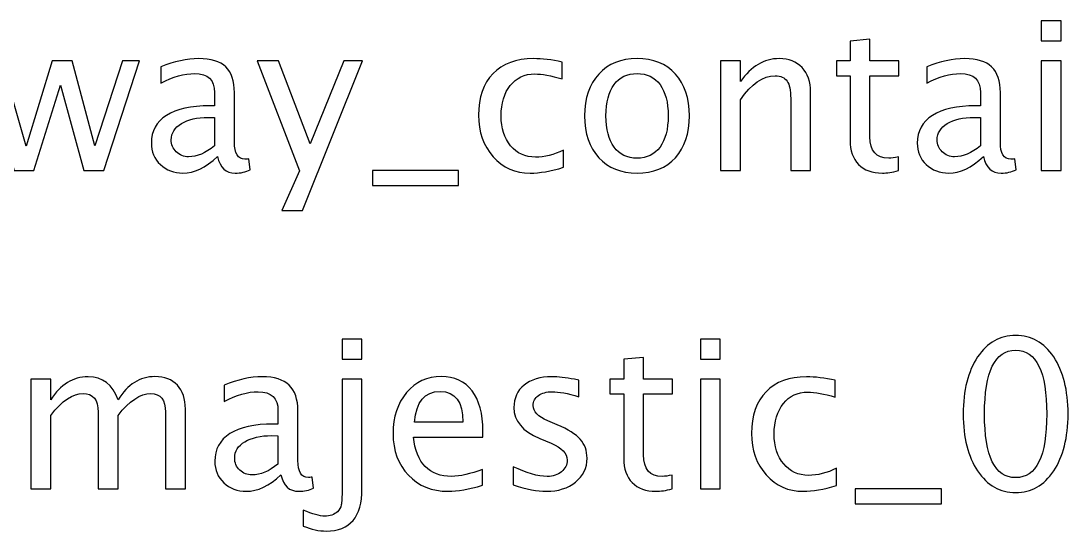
# Model space of a CAD drawing. Header units: centimetres. Extents: x -42.5 to 44.4, y -43.5 to 43.2.
# Drawn here: x -30.95 to -24.54, y 25.96 to 29.09 of the extents above; entities that cross this region are included whole.
import ezdxf

# ---------------------------------------------------------------- set-up
doc = ezdxf.new("R2010")
doc.units = ezdxf.units.CM
doc.header["$MEASUREMENT"] = 0
doc.layers.add('Layer 1', color=7, linetype='Continuous')

msp = doc.modelspace()

# ---------------------------------------------------------------- linework, layer by layer
at = {"layer": 'Layer 1'}
for points, knots in [([(-24.69996, 28.96673), (-24.69996, 28.96673), (-24.69996, 29.08865), (-24.69996, 29.08865), (-24.69996, 29.08865), (-24.69996, 29.08865), (-24.57804, 29.08865), (-24.57804, 29.08865), (-24.57804, 29.08865), (-24.57804, 29.08865), (-24.57804, 28.96673), (-24.57804, 28.96673), (-24.57804, 28.96673), (-24.57804, 28.96673), (-24.69996, 28.96673), (-24.69996, 28.96673)], [0, 0, 0, 0, 0.2, 0.2, 0.2, 0.2, 0.4, 0.4, 0.4, 0.4, 0.6, 0.6, 0.6, 0.6, 1, 1, 1, 1]), ([(-25.5752, 28.17065), (-25.61288, 28.16028), (-25.64568, 28.1552), (-25.67341, 28.1552), (-25.67341, 28.1552), (-25.73564, 28.1552), (-25.78411, 28.17298), (-25.81883, 28.20854), (-25.81883, 28.20854), (-25.85375, 28.2441), (-25.87111, 28.29342), (-25.87111, 28.35671), (-25.87111, 28.35671), (-25.87111, 28.35671), (-25.87111, 28.7521), (-25.87111, 28.7521), (-25.87111, 28.7521), (-25.87111, 28.7521), (-25.95535, 28.7521), (-25.95535, 28.7521), (-25.95535, 28.7521), (-25.95535, 28.7521), (-25.95535, 28.84354), (-25.95535, 28.84354), (-25.95535, 28.84354), (-25.95535, 28.84354), (-25.87111, 28.84354), (-25.87111, 28.84354), (-25.87111, 28.84354), (-25.87111, 28.84354), (-25.87111, 28.96525), (-25.87111, 28.96525), (-25.87111, 28.96525), (-25.87111, 28.96525), (-25.74919, 28.97689), (-25.74919, 28.97689), (-25.74919, 28.97689), (-25.74919, 28.97689), (-25.74919, 28.84354), (-25.74919, 28.84354), (-25.74919, 28.84354), (-25.74919, 28.84354), (-25.57266, 28.84354), (-25.57266, 28.84354), (-25.57266, 28.84354), (-25.57266, 28.84354), (-25.57266, 28.7521), (-25.57266, 28.7521), (-25.57266, 28.7521), (-25.57266, 28.7521), (-25.74919, 28.7521), (-25.74919, 28.7521), (-25.74919, 28.7521), (-25.74919, 28.7521), (-25.74919, 28.37872), (-25.74919, 28.37872), (-25.74919, 28.37872), (-25.74919, 28.29067), (-25.71088, 28.24664), (-25.63447, 28.24664), (-25.63447, 28.24664), (-25.61817, 28.24664), (-25.59848, 28.24939), (-25.5752, 28.25468), (-25.5752, 28.25468), (-25.5752, 28.25468), (-25.5752, 28.17065), (-25.5752, 28.17065)], [0, 0, 0, 0, 0.0555556, 0.0555556, 0.0555556, 0.0555556, 0.1111111, 0.1111111, 0.1111111, 0.1111111, 0.1666667, 0.1666667, 0.1666667, 0.1666667, 0.2222222, 0.2222222, 0.2222222, 0.2222222, 0.2777778, 0.2777778, 0.2777778, 0.2777778, 0.3333333, 0.3333333, 0.3333333, 0.3333333, 0.3888889, 0.3888889, 0.3888889, 0.3888889, 0.4444444, 0.4444444, 0.4444444, 0.4444444, 0.5, 0.5, 0.5, 0.5, 0.5555556, 0.5555556, 0.5555556, 0.5555556, 0.6111111, 0.6111111, 0.6111111, 0.6111111, 0.6666667, 0.6666667, 0.6666667, 0.6666667, 0.7222222, 0.7222222, 0.7222222, 0.7222222, 0.7777778, 0.7777778, 0.7777778, 0.7777778, 0.8333333, 0.8333333, 0.8333333, 0.8333333, 0.8888889, 0.8888889, 0.8888889, 0.8888889, 1, 1, 1, 1]), ([(-30.99472, 28.17044), (-30.99472, 28.17044), (-31.18776, 28.84354), (-31.18776, 28.84354), (-31.18776, 28.84354), (-31.18776, 28.84354), (-31.0688, 28.84354), (-31.0688, 28.84354), (-31.0688, 28.84354), (-31.0688, 28.84354), (-30.92085, 28.32094), (-30.92085, 28.32094), (-30.92085, 28.32094), (-30.92085, 28.32094), (-30.76125, 28.84354), (-30.76125, 28.84354), (-30.76125, 28.84354), (-30.76125, 28.84354), (-30.63933, 28.84354), (-30.63933, 28.84354), (-30.63933, 28.84354), (-30.63933, 28.84354), (-30.499, 28.32178), (-30.499, 28.32178), (-30.499, 28.32178), (-30.499, 28.32178), (-30.32924, 28.84354), (-30.32924, 28.84354), (-30.32924, 28.84354), (-30.32924, 28.84354), (-30.2251, 28.84354), (-30.2251, 28.84354), (-30.2251, 28.84354), (-30.2251, 28.84354), (-30.44481, 28.17044), (-30.44481, 28.17044), (-30.44481, 28.17044), (-30.44481, 28.17044), (-30.56673, 28.17044), (-30.56673, 28.17044), (-30.56673, 28.17044), (-30.56673, 28.17044), (-30.71109, 28.69537), (-30.71109, 28.69537), (-30.71109, 28.69537), (-30.71109, 28.69537), (-30.8728, 28.17044), (-30.8728, 28.17044), (-30.8728, 28.17044), (-30.8728, 28.17044), (-30.99472, 28.17044), (-30.99472, 28.17044)], [0, 0, 0, 0, 0.0714286, 0.0714286, 0.0714286, 0.0714286, 0.1428571, 0.1428571, 0.1428571, 0.1428571, 0.2142857, 0.2142857, 0.2142857, 0.2142857, 0.2857143, 0.2857143, 0.2857143, 0.2857143, 0.3571429, 0.3571429, 0.3571429, 0.3571429, 0.4285714, 0.4285714, 0.4285714, 0.4285714, 0.5, 0.5, 0.5, 0.5, 0.5714286, 0.5714286, 0.5714286, 0.5714286, 0.6428571, 0.6428571, 0.6428571, 0.6428571, 0.7142857, 0.7142857, 0.7142857, 0.7142857, 0.7857143, 0.7857143, 0.7857143, 0.7857143, 0.8571429, 0.8571429, 0.8571429, 0.8571429, 1, 1, 1, 1]), ([(-29.748, 28.25617), (-29.82123, 28.18886), (-29.89172, 28.1552), (-29.95945, 28.1552), (-29.95945, 28.1552), (-30.01512, 28.1552), (-30.06148, 28.17256), (-30.09809, 28.20748), (-30.09809, 28.20748), (-30.13492, 28.24241), (-30.15334, 28.28643), (-30.15334, 28.33956), (-30.15334, 28.33956), (-30.15334, 28.41301), (-30.12244, 28.46953), (-30.06063, 28.5089), (-30.06063, 28.5089), (-29.99882, 28.54827), (-29.91013, 28.56795), (-29.79456, 28.56795), (-29.79456, 28.56795), (-29.79456, 28.56795), (-29.76599, 28.56795), (-29.76599, 28.56795), (-29.76599, 28.56795), (-29.76599, 28.56795), (-29.76599, 28.64902), (-29.76599, 28.64902), (-29.76599, 28.64902), (-29.76599, 28.72712), (-29.80663, 28.76607), (-29.88812, 28.76607), (-29.88812, 28.76607), (-29.9512, 28.76607), (-30.0202, 28.74617), (-30.09492, 28.70638), (-30.09492, 28.70638), (-30.09492, 28.70638), (-30.09492, 28.80671), (-30.09492, 28.80671), (-30.09492, 28.80671), (-30.01279, 28.84058), (-29.93532, 28.85751), (-29.86272, 28.85751), (-29.86272, 28.85751), (-29.788, 28.85751), (-29.73276, 28.84058), (-29.69741, 28.8065), (-29.69741, 28.8065), (-29.66185, 28.77242), (-29.64407, 28.71993), (-29.64407, 28.64902), (-29.64407, 28.64902), (-29.64407, 28.64902), (-29.64407, 28.34485), (-29.64407, 28.34485), (-29.64407, 28.34485), (-29.64407, 28.27522), (-29.62269, 28.24029), (-29.57972, 28.24029), (-29.57972, 28.24029), (-29.57443, 28.24029), (-29.5666, 28.24114), (-29.55623, 28.24283), (-29.55623, 28.24283), (-29.55623, 28.24283), (-29.54755, 28.1751), (-29.54755, 28.1751), (-29.54755, 28.1751), (-29.57528, 28.16176), (-29.60576, 28.1552), (-29.6392, 28.1552), (-29.6392, 28.1552), (-29.69614, 28.1552), (-29.73233, 28.18886), (-29.748, 28.25617)], [0, 0, 0, 0, 0.05, 0.05, 0.05, 0.05, 0.1, 0.1, 0.1, 0.1, 0.15, 0.15, 0.15, 0.15, 0.2, 0.2, 0.2, 0.2, 0.25, 0.25, 0.25, 0.25, 0.3, 0.3, 0.3, 0.3, 0.35, 0.35, 0.35, 0.35, 0.4, 0.4, 0.4, 0.4, 0.45, 0.45, 0.45, 0.45, 0.5, 0.5, 0.5, 0.5, 0.55, 0.55, 0.55, 0.55, 0.6, 0.6, 0.6, 0.6, 0.65, 0.65, 0.65, 0.65, 0.7, 0.7, 0.7, 0.7, 0.75, 0.75, 0.75, 0.75, 0.8, 0.8, 0.8, 0.8, 0.85, 0.85, 0.85, 0.85, 0.9, 0.9, 0.9, 0.9, 1, 1, 1, 1]), ([(-29.35388, 27.92533), (-29.35388, 27.92533), (-29.24466, 28.16959), (-29.24466, 28.16959), (-29.24466, 28.16959), (-29.24466, 28.16959), (-29.50543, 28.84354), (-29.50543, 28.84354), (-29.50543, 28.84354), (-29.50543, 28.84354), (-29.37462, 28.84354), (-29.37462, 28.84354), (-29.37462, 28.84354), (-29.37462, 28.84354), (-29.18073, 28.33385), (-29.18073, 28.33385), (-29.18073, 28.33385), (-29.18073, 28.33385), (-28.97393, 28.84354), (-28.97393, 28.84354), (-28.97393, 28.84354), (-28.97393, 28.84354), (-28.859, 28.84354), (-28.859, 28.84354), (-28.859, 28.84354), (-28.859, 28.84354), (-29.22688, 27.92533), (-29.22688, 27.92533), (-29.22688, 27.92533), (-29.22688, 27.92533), (-29.35388, 27.92533), (-29.35388, 27.92533)], [0, 0, 0, 0, 0.1111111, 0.1111111, 0.1111111, 0.1111111, 0.2222222, 0.2222222, 0.2222222, 0.2222222, 0.3333333, 0.3333333, 0.3333333, 0.3333333, 0.4444444, 0.4444444, 0.4444444, 0.4444444, 0.5555556, 0.5555556, 0.5555556, 0.5555556, 0.6666667, 0.6666667, 0.6666667, 0.6666667, 0.7777778, 0.7777778, 0.7777778, 0.7777778, 1, 1, 1, 1]), ([(-27.62773, 28.19076), (-27.70668, 28.16705), (-27.77484, 28.1552), (-27.8322, 28.1552), (-27.8322, 28.1552), (-27.92322, 28.1552), (-27.99857, 28.18886), (-28.05847, 28.25595), (-28.05847, 28.25595), (-28.11837, 28.32326), (-28.14843, 28.40814), (-28.14843, 28.51038), (-28.14843, 28.51038), (-28.14843, 28.6196), (-28.1188, 28.7049), (-28.05953, 28.76586), (-28.05953, 28.76586), (-28.00026, 28.82703), (-27.9175, 28.85751), (-27.81124, 28.85751), (-27.81124, 28.85751), (-27.75896, 28.85751), (-27.70012, 28.85031), (-27.63535, 28.83592), (-27.63535, 28.83592), (-27.63535, 28.83592), (-27.63535, 28.73305), (-27.63535, 28.73305), (-27.63535, 28.73305), (-27.70414, 28.75337), (-27.76023, 28.76353), (-27.80341, 28.76353), (-27.80341, 28.76353), (-27.86607, 28.76353), (-27.91623, 28.74004), (-27.9537, 28.69326), (-27.9537, 28.69326), (-27.99116, 28.64648), (-28.01, 28.58404), (-28.01, 28.50614), (-28.01, 28.50614), (-28.01, 28.43058), (-27.99053, 28.36962), (-27.95179, 28.32284), (-27.95179, 28.32284), (-27.91306, 28.27627), (-27.86247, 28.25299), (-27.7996, 28.25299), (-27.7996, 28.25299), (-27.74393, 28.25299), (-27.68678, 28.26738), (-27.62773, 28.29617), (-27.62773, 28.29617), (-27.62773, 28.29617), (-27.62773, 28.19076), (-27.62773, 28.19076)], [0, 0, 0, 0, 0.0666667, 0.0666667, 0.0666667, 0.0666667, 0.1333333, 0.1333333, 0.1333333, 0.1333333, 0.2, 0.2, 0.2, 0.2, 0.2666667, 0.2666667, 0.2666667, 0.2666667, 0.3333333, 0.3333333, 0.3333333, 0.3333333, 0.4, 0.4, 0.4, 0.4, 0.4666667, 0.4666667, 0.4666667, 0.4666667, 0.5333333, 0.5333333, 0.5333333, 0.5333333, 0.6, 0.6, 0.6, 0.6, 0.6666667, 0.6666667, 0.6666667, 0.6666667, 0.7333333, 0.7333333, 0.7333333, 0.7333333, 0.8, 0.8, 0.8, 0.8, 0.8666667, 0.8666667, 0.8666667, 0.8666667, 1, 1, 1, 1]), ([(-27.17667, 28.1552), (-27.27552, 28.1552), (-27.35383, 28.18674), (-27.41141, 28.24982), (-27.41141, 28.24982), (-27.46919, 28.31289), (-27.49798, 28.39862), (-27.49798, 28.50678), (-27.49798, 28.50678), (-27.49798, 28.61473), (-27.46919, 28.70024), (-27.41141, 28.76311), (-27.41141, 28.76311), (-27.35383, 28.82597), (-27.27552, 28.85751), (-27.17667, 28.85751), (-27.17667, 28.85751), (-27.07782, 28.85751), (-26.9995, 28.82597), (-26.94193, 28.76311), (-26.94193, 28.76311), (-26.88415, 28.70024), (-26.85536, 28.61473), (-26.85536, 28.50678), (-26.85536, 28.50678), (-26.85536, 28.39862), (-26.88415, 28.31289), (-26.94193, 28.24982), (-26.94193, 28.24982), (-26.9995, 28.18674), (-27.07782, 28.1552), (-27.17667, 28.1552)], [0, 0, 0, 0, 0.1111111, 0.1111111, 0.1111111, 0.1111111, 0.2222222, 0.2222222, 0.2222222, 0.2222222, 0.3333333, 0.3333333, 0.3333333, 0.3333333, 0.4444444, 0.4444444, 0.4444444, 0.4444444, 0.5555556, 0.5555556, 0.5555556, 0.5555556, 0.6666667, 0.6666667, 0.6666667, 0.6666667, 0.7777778, 0.7777778, 0.7777778, 0.7777778, 1, 1, 1, 1]), ([(-26.66444, 28.17044), (-26.66444, 28.17044), (-26.66444, 28.84354), (-26.66444, 28.84354), (-26.66444, 28.84354), (-26.66444, 28.84354), (-26.54252, 28.84354), (-26.54252, 28.84354), (-26.54252, 28.84354), (-26.54252, 28.84354), (-26.54252, 28.71633), (-26.54252, 28.71633), (-26.54252, 28.71633), (-26.47796, 28.81052), (-26.3988, 28.85751), (-26.30524, 28.85751), (-26.30524, 28.85751), (-26.2464, 28.85751), (-26.19962, 28.8391), (-26.16512, 28.80205), (-26.16512, 28.80205), (-26.13062, 28.76522), (-26.11326, 28.71548), (-26.11326, 28.65325), (-26.11326, 28.65325), (-26.11326, 28.65325), (-26.11326, 28.17044), (-26.11326, 28.17044), (-26.11326, 28.17044), (-26.11326, 28.17044), (-26.23518, 28.17044), (-26.23518, 28.17044), (-26.23518, 28.17044), (-26.23518, 28.17044), (-26.23518, 28.61346), (-26.23518, 28.61346), (-26.23518, 28.61346), (-26.23518, 28.66341), (-26.24259, 28.69897), (-26.25719, 28.72014), (-26.25719, 28.72014), (-26.27201, 28.74152), (-26.29635, 28.7521), (-26.33043, 28.7521), (-26.33043, 28.7521), (-26.40536, 28.7521), (-26.47606, 28.70321), (-26.54252, 28.60542), (-26.54252, 28.60542), (-26.54252, 28.60542), (-26.54252, 28.17044), (-26.54252, 28.17044), (-26.54252, 28.17044), (-26.54252, 28.17044), (-26.66444, 28.17044), (-26.66444, 28.17044)], [0, 0, 0, 0, 0.0666667, 0.0666667, 0.0666667, 0.0666667, 0.1333333, 0.1333333, 0.1333333, 0.1333333, 0.2, 0.2, 0.2, 0.2, 0.2666667, 0.2666667, 0.2666667, 0.2666667, 0.3333333, 0.3333333, 0.3333333, 0.3333333, 0.4, 0.4, 0.4, 0.4, 0.4666667, 0.4666667, 0.4666667, 0.4666667, 0.5333333, 0.5333333, 0.5333333, 0.5333333, 0.6, 0.6, 0.6, 0.6, 0.6666667, 0.6666667, 0.6666667, 0.6666667, 0.7333333, 0.7333333, 0.7333333, 0.7333333, 0.8, 0.8, 0.8, 0.8, 0.8666667, 0.8666667, 0.8666667, 0.8666667, 1, 1, 1, 1]), ([(-25.05429, 28.25617), (-25.12752, 28.18886), (-25.19801, 28.1552), (-25.26574, 28.1552), (-25.26574, 28.1552), (-25.32141, 28.1552), (-25.36777, 28.17256), (-25.40438, 28.20748), (-25.40438, 28.20748), (-25.44121, 28.24241), (-25.45963, 28.28643), (-25.45963, 28.33956), (-25.45963, 28.33956), (-25.45963, 28.41301), (-25.42873, 28.46953), (-25.36692, 28.5089), (-25.36692, 28.5089), (-25.30511, 28.54827), (-25.21642, 28.56795), (-25.10085, 28.56795), (-25.10085, 28.56795), (-25.10085, 28.56795), (-25.07228, 28.56795), (-25.07228, 28.56795), (-25.07228, 28.56795), (-25.07228, 28.56795), (-25.07228, 28.64902), (-25.07228, 28.64902), (-25.07228, 28.64902), (-25.07228, 28.72712), (-25.11292, 28.76607), (-25.19441, 28.76607), (-25.19441, 28.76607), (-25.25749, 28.76607), (-25.32649, 28.74617), (-25.40121, 28.70638), (-25.40121, 28.70638), (-25.40121, 28.70638), (-25.40121, 28.80671), (-25.40121, 28.80671), (-25.40121, 28.80671), (-25.31908, 28.84058), (-25.24161, 28.85751), (-25.16901, 28.85751), (-25.16901, 28.85751), (-25.09429, 28.85751), (-25.03905, 28.84058), (-25.0037, 28.8065), (-25.0037, 28.8065), (-24.96814, 28.77242), (-24.95036, 28.71993), (-24.95036, 28.64902), (-24.95036, 28.64902), (-24.95036, 28.64902), (-24.95036, 28.34485), (-24.95036, 28.34485), (-24.95036, 28.34485), (-24.95036, 28.27522), (-24.92898, 28.24029), (-24.88601, 28.24029), (-24.88601, 28.24029), (-24.88072, 28.24029), (-24.87289, 28.24114), (-24.86252, 28.24283), (-24.86252, 28.24283), (-24.86252, 28.24283), (-24.85384, 28.1751), (-24.85384, 28.1751), (-24.85384, 28.1751), (-24.88157, 28.16176), (-24.91205, 28.1552), (-24.94549, 28.1552), (-24.94549, 28.1552), (-25.00243, 28.1552), (-25.03862, 28.18886), (-25.05429, 28.25617)], [0, 0, 0, 0, 0.05, 0.05, 0.05, 0.05, 0.1, 0.1, 0.1, 0.1, 0.15, 0.15, 0.15, 0.15, 0.2, 0.2, 0.2, 0.2, 0.25, 0.25, 0.25, 0.25, 0.3, 0.3, 0.3, 0.3, 0.35, 0.35, 0.35, 0.35, 0.4, 0.4, 0.4, 0.4, 0.45, 0.45, 0.45, 0.45, 0.5, 0.5, 0.5, 0.5, 0.55, 0.55, 0.55, 0.55, 0.6, 0.6, 0.6, 0.6, 0.65, 0.65, 0.65, 0.65, 0.7, 0.7, 0.7, 0.7, 0.75, 0.75, 0.75, 0.75, 0.8, 0.8, 0.8, 0.8, 0.85, 0.85, 0.85, 0.85, 0.9, 0.9, 0.9, 0.9, 1, 1, 1, 1]), ([(-24.69996, 28.17044), (-24.69996, 28.17044), (-24.69996, 28.84354), (-24.69996, 28.84354), (-24.69996, 28.84354), (-24.69996, 28.84354), (-24.57804, 28.84354), (-24.57804, 28.84354), (-24.57804, 28.84354), (-24.57804, 28.84354), (-24.57804, 28.17044), (-24.57804, 28.17044), (-24.57804, 28.17044), (-24.57804, 28.17044), (-24.69996, 28.17044), (-24.69996, 28.17044)], [0, 0, 0, 0, 0.2, 0.2, 0.2, 0.2, 0.4, 0.4, 0.4, 0.4, 0.6, 0.6, 0.6, 0.6, 1, 1, 1, 1]), ([(-27.17688, 28.24664), (-27.11656, 28.24664), (-27.06957, 28.26929), (-27.03612, 28.3148), (-27.03612, 28.3148), (-27.00289, 28.36009), (-26.98617, 28.42423), (-26.98617, 28.50678), (-26.98617, 28.50678), (-26.98617, 28.58912), (-27.00289, 28.65304), (-27.03612, 28.69834), (-27.03612, 28.69834), (-27.06957, 28.74342), (-27.11656, 28.76607), (-27.17688, 28.76607), (-27.17688, 28.76607), (-27.23742, 28.76607), (-27.28441, 28.74342), (-27.31743, 28.69834), (-27.31743, 28.69834), (-27.35066, 28.65304), (-27.36717, 28.58912), (-27.36717, 28.50678), (-27.36717, 28.50678), (-27.36717, 28.42423), (-27.35066, 28.36009), (-27.31743, 28.3148), (-27.31743, 28.3148), (-27.28441, 28.26929), (-27.23742, 28.24664), (-27.17688, 28.24664)], [0, 0, 0, 0, 0.1111111, 0.1111111, 0.1111111, 0.1111111, 0.2222222, 0.2222222, 0.2222222, 0.2222222, 0.3333333, 0.3333333, 0.3333333, 0.3333333, 0.4444444, 0.4444444, 0.4444444, 0.4444444, 0.5555556, 0.5555556, 0.5555556, 0.5555556, 0.6666667, 0.6666667, 0.6666667, 0.6666667, 0.7777778, 0.7777778, 0.7777778, 0.7777778, 1, 1, 1, 1]), ([(-29.76599, 28.32263), (-29.76599, 28.32263), (-29.76599, 28.49556), (-29.76599, 28.49556), (-29.76599, 28.49556), (-29.76599, 28.49556), (-29.80515, 28.49683), (-29.80515, 28.49683), (-29.80515, 28.49683), (-29.87288, 28.49683), (-29.92749, 28.48434), (-29.96919, 28.45937), (-29.96919, 28.45937), (-30.01068, 28.43418), (-30.03142, 28.40095), (-30.03142, 28.35946), (-30.03142, 28.35946), (-30.03142, 28.33046), (-30.02105, 28.30591), (-30.00052, 28.2858), (-30.00052, 28.2858), (-29.97977, 28.26569), (-29.95458, 28.25553), (-29.92474, 28.25553), (-29.92474, 28.25553), (-29.87394, 28.25553), (-29.82102, 28.27797), (-29.76599, 28.32263)], [0, 0, 0, 0, 0.125, 0.125, 0.125, 0.125, 0.25, 0.25, 0.25, 0.25, 0.375, 0.375, 0.375, 0.375, 0.5, 0.5, 0.5, 0.5, 0.625, 0.625, 0.625, 0.625, 0.75, 0.75, 0.75, 0.75, 1, 1, 1, 1]), ([(-25.07228, 28.32263), (-25.07228, 28.32263), (-25.07228, 28.49556), (-25.07228, 28.49556), (-25.07228, 28.49556), (-25.07228, 28.49556), (-25.11144, 28.49683), (-25.11144, 28.49683), (-25.11144, 28.49683), (-25.17917, 28.49683), (-25.23378, 28.48434), (-25.27548, 28.45937), (-25.27548, 28.45937), (-25.31697, 28.43418), (-25.33771, 28.40095), (-25.33771, 28.35946), (-25.33771, 28.35946), (-25.33771, 28.33046), (-25.32734, 28.30591), (-25.30681, 28.2858), (-25.30681, 28.2858), (-25.28606, 28.26569), (-25.26087, 28.25553), (-25.23103, 28.25553), (-25.23103, 28.25553), (-25.18023, 28.25553), (-25.12731, 28.27797), (-25.07228, 28.32263)], [0, 0, 0, 0, 0.125, 0.125, 0.125, 0.125, 0.25, 0.25, 0.25, 0.25, 0.375, 0.375, 0.375, 0.375, 0.5, 0.5, 0.5, 0.5, 0.625, 0.625, 0.625, 0.625, 0.75, 0.75, 0.75, 0.75, 1, 1, 1, 1]), ([(-28.79867, 28.079), (-28.79867, 28.079), (-28.79867, 28.17044), (-28.79867, 28.17044), (-28.79867, 28.17044), (-28.79867, 28.17044), (-28.27035, 28.17044), (-28.27035, 28.17044), (-28.27035, 28.17044), (-28.27035, 28.17044), (-28.27035, 28.079), (-28.27035, 28.079), (-28.27035, 28.079), (-28.27035, 28.079), (-28.79867, 28.079), (-28.79867, 28.079)], [0, 0, 0, 0, 0.2, 0.2, 0.2, 0.2, 0.4, 0.4, 0.4, 0.4, 0.6, 0.6, 0.6, 0.6, 1, 1, 1, 1]), ([(-24.8567, 26.19601), (-24.95301, 26.19601), (-25.03069, 26.24025), (-25.08953, 26.32851), (-25.08953, 26.32851), (-25.14859, 26.41678), (-25.17801, 26.5332), (-25.17801, 26.67798), (-25.17801, 26.67798), (-25.17801, 26.82276), (-25.14859, 26.93917), (-25.08953, 27.02744), (-25.08953, 27.02744), (-25.03069, 27.1157), (-24.95301, 27.15994), (-24.8567, 27.15994), (-24.8567, 27.15994), (-24.75997, 27.15994), (-24.68229, 27.11591), (-24.62344, 27.02786), (-24.62344, 27.02786), (-24.56481, 26.93981), (-24.53539, 26.82318), (-24.53539, 26.67798), (-24.53539, 26.67798), (-24.53539, 26.5332), (-24.56481, 26.41678), (-24.62344, 26.32851), (-24.62344, 26.32851), (-24.68229, 26.24025), (-24.75997, 26.19601), (-24.8567, 26.19601)], [0, 0, 0, 0, 0.1111111, 0.1111111, 0.1111111, 0.1111111, 0.2222222, 0.2222222, 0.2222222, 0.2222222, 0.3333333, 0.3333333, 0.3333333, 0.3333333, 0.4444444, 0.4444444, 0.4444444, 0.4444444, 0.5555556, 0.5555556, 0.5555556, 0.5555556, 0.6666667, 0.6666667, 0.6666667, 0.6666667, 0.7777778, 0.7777778, 0.7777778, 0.7777778, 1, 1, 1, 1]), ([(-28.98462, 27.01516), (-28.98462, 27.01516), (-28.98462, 27.13708), (-28.98462, 27.13708), (-28.98462, 27.13708), (-28.98462, 27.13708), (-28.8627, 27.13708), (-28.8627, 27.13708), (-28.8627, 27.13708), (-28.8627, 27.13708), (-28.8627, 27.01516), (-28.8627, 27.01516), (-28.8627, 27.01516), (-28.8627, 27.01516), (-28.98462, 27.01516), (-28.98462, 27.01516)], [0, 0, 0, 0, 0.2, 0.2, 0.2, 0.2, 0.4, 0.4, 0.4, 0.4, 0.6, 0.6, 0.6, 0.6, 1, 1, 1, 1]), ([(-26.78858, 27.01516), (-26.78858, 27.01516), (-26.78858, 27.13708), (-26.78858, 27.13708), (-26.78858, 27.13708), (-26.78858, 27.13708), (-26.66666, 27.13708), (-26.66666, 27.13708), (-26.66666, 27.13708), (-26.66666, 27.13708), (-26.66666, 27.01516), (-26.66666, 27.01516), (-26.66666, 27.01516), (-26.66666, 27.01516), (-26.78858, 27.01516), (-26.78858, 27.01516)], [0, 0, 0, 0, 0.2, 0.2, 0.2, 0.2, 0.4, 0.4, 0.4, 0.4, 0.6, 0.6, 0.6, 0.6, 1, 1, 1, 1]), ([(-26.96257, 26.21908), (-27.00025, 26.20871), (-27.03305, 26.20363), (-27.06078, 26.20363), (-27.06078, 26.20363), (-27.12301, 26.20363), (-27.17148, 26.22141), (-27.2062, 26.25697), (-27.2062, 26.25697), (-27.24112, 26.29253), (-27.25848, 26.34185), (-27.25848, 26.40514), (-27.25848, 26.40514), (-27.25848, 26.40514), (-27.25848, 26.80053), (-27.25848, 26.80053), (-27.25848, 26.80053), (-27.25848, 26.80053), (-27.34272, 26.80053), (-27.34272, 26.80053), (-27.34272, 26.80053), (-27.34272, 26.80053), (-27.34272, 26.89197), (-27.34272, 26.89197), (-27.34272, 26.89197), (-27.34272, 26.89197), (-27.25848, 26.89197), (-27.25848, 26.89197), (-27.25848, 26.89197), (-27.25848, 26.89197), (-27.25848, 27.01368), (-27.25848, 27.01368), (-27.25848, 27.01368), (-27.25848, 27.01368), (-27.13656, 27.02532), (-27.13656, 27.02532), (-27.13656, 27.02532), (-27.13656, 27.02532), (-27.13656, 26.89197), (-27.13656, 26.89197), (-27.13656, 26.89197), (-27.13656, 26.89197), (-26.96003, 26.89197), (-26.96003, 26.89197), (-26.96003, 26.89197), (-26.96003, 26.89197), (-26.96003, 26.80053), (-26.96003, 26.80053), (-26.96003, 26.80053), (-26.96003, 26.80053), (-27.13656, 26.80053), (-27.13656, 26.80053), (-27.13656, 26.80053), (-27.13656, 26.80053), (-27.13656, 26.42715), (-27.13656, 26.42715), (-27.13656, 26.42715), (-27.13656, 26.3391), (-27.09825, 26.29507), (-27.02184, 26.29507), (-27.02184, 26.29507), (-27.00554, 26.29507), (-26.98585, 26.29782), (-26.96257, 26.30311), (-26.96257, 26.30311), (-26.96257, 26.30311), (-26.96257, 26.21908), (-26.96257, 26.21908)], [0, 0, 0, 0, 0.0555556, 0.0555556, 0.0555556, 0.0555556, 0.1111111, 0.1111111, 0.1111111, 0.1111111, 0.1666667, 0.1666667, 0.1666667, 0.1666667, 0.2222222, 0.2222222, 0.2222222, 0.2222222, 0.2777778, 0.2777778, 0.2777778, 0.2777778, 0.3333333, 0.3333333, 0.3333333, 0.3333333, 0.3888889, 0.3888889, 0.3888889, 0.3888889, 0.4444444, 0.4444444, 0.4444444, 0.4444444, 0.5, 0.5, 0.5, 0.5, 0.5555556, 0.5555556, 0.5555556, 0.5555556, 0.6111111, 0.6111111, 0.6111111, 0.6111111, 0.6666667, 0.6666667, 0.6666667, 0.6666667, 0.7222222, 0.7222222, 0.7222222, 0.7222222, 0.7777778, 0.7777778, 0.7777778, 0.7777778, 0.8333333, 0.8333333, 0.8333333, 0.8333333, 0.8888889, 0.8888889, 0.8888889, 0.8888889, 1, 1, 1, 1]), ([(-24.85691, 26.28745), (-24.7297, 26.28745), (-24.6662, 26.41763), (-24.6662, 26.67798), (-24.6662, 26.67798), (-24.6662, 26.93833), (-24.7297, 27.0685), (-24.85691, 27.0685), (-24.85691, 27.0685), (-24.9837, 27.0685), (-25.0472, 26.93833), (-25.0472, 26.67798), (-25.0472, 26.67798), (-25.0472, 26.41763), (-24.9837, 26.28745), (-24.85691, 26.28745)], [0, 0, 0, 0, 0.2, 0.2, 0.2, 0.2, 0.4, 0.4, 0.4, 0.4, 0.6, 0.6, 0.6, 0.6, 1, 1, 1, 1]), ([(-30.89195, 26.21887), (-30.89195, 26.21887), (-30.89195, 26.89197), (-30.89195, 26.89197), (-30.89195, 26.89197), (-30.89195, 26.89197), (-30.77003, 26.89197), (-30.77003, 26.89197), (-30.77003, 26.89197), (-30.77003, 26.89197), (-30.77003, 26.76476), (-30.77003, 26.76476), (-30.77003, 26.76476), (-30.71055, 26.85895), (-30.63435, 26.90594), (-30.54101, 26.90594), (-30.54101, 26.90594), (-30.45105, 26.90594), (-30.38988, 26.85895), (-30.35728, 26.76476), (-30.35728, 26.76476), (-30.29949, 26.8598), (-30.22414, 26.90721), (-30.13164, 26.90721), (-30.13164, 26.90721), (-30.07259, 26.90721), (-30.02666, 26.88985), (-29.99385, 26.85493), (-29.99385, 26.85493), (-29.96104, 26.82), (-29.94453, 26.77111), (-29.94453, 26.70824), (-29.94453, 26.70824), (-29.94453, 26.70824), (-29.94453, 26.21887), (-29.94453, 26.21887), (-29.94453, 26.21887), (-29.94453, 26.21887), (-30.06645, 26.21887), (-30.06645, 26.21887), (-30.06645, 26.21887), (-30.06645, 26.21887), (-30.06645, 26.68814), (-30.06645, 26.68814), (-30.06645, 26.68814), (-30.06645, 26.76476), (-30.09693, 26.80307), (-30.15789, 26.80307), (-30.15789, 26.80307), (-30.22118, 26.80307), (-30.28764, 26.75841), (-30.35728, 26.66887), (-30.35728, 26.66887), (-30.35728, 26.66887), (-30.35728, 26.21887), (-30.35728, 26.21887), (-30.35728, 26.21887), (-30.35728, 26.21887), (-30.4792, 26.21887), (-30.4792, 26.21887), (-30.4792, 26.21887), (-30.4792, 26.21887), (-30.4792, 26.68856), (-30.4792, 26.68856), (-30.4792, 26.68856), (-30.4792, 26.76582), (-30.5101, 26.80434), (-30.57212, 26.80434), (-30.57212, 26.80434), (-30.63372, 26.80434), (-30.69976, 26.75947), (-30.77003, 26.66951), (-30.77003, 26.66951), (-30.77003, 26.66951), (-30.77003, 26.21887), (-30.77003, 26.21887), (-30.77003, 26.21887), (-30.77003, 26.21887), (-30.89195, 26.21887), (-30.89195, 26.21887)], [0, 0, 0, 0, 0.047619, 0.047619, 0.047619, 0.047619, 0.0952381, 0.0952381, 0.0952381, 0.0952381, 0.1428571, 0.1428571, 0.1428571, 0.1428571, 0.1904762, 0.1904762, 0.1904762, 0.1904762, 0.2380952, 0.2380952, 0.2380952, 0.2380952, 0.2857143, 0.2857143, 0.2857143, 0.2857143, 0.3333333, 0.3333333, 0.3333333, 0.3333333, 0.3809524, 0.3809524, 0.3809524, 0.3809524, 0.4285714, 0.4285714, 0.4285714, 0.4285714, 0.4761905, 0.4761905, 0.4761905, 0.4761905, 0.5238095, 0.5238095, 0.5238095, 0.5238095, 0.5714286, 0.5714286, 0.5714286, 0.5714286, 0.6190476, 0.6190476, 0.6190476, 0.6190476, 0.6666667, 0.6666667, 0.6666667, 0.6666667, 0.7142857, 0.7142857, 0.7142857, 0.7142857, 0.7619048, 0.7619048, 0.7619048, 0.7619048, 0.8095238, 0.8095238, 0.8095238, 0.8095238, 0.8571429, 0.8571429, 0.8571429, 0.8571429, 0.9047619, 0.9047619, 0.9047619, 0.9047619, 1, 1, 1, 1]), ([(-29.35927, 26.3046), (-29.4325, 26.23729), (-29.50299, 26.20363), (-29.57072, 26.20363), (-29.57072, 26.20363), (-29.62639, 26.20363), (-29.67275, 26.22099), (-29.70936, 26.25591), (-29.70936, 26.25591), (-29.74619, 26.29084), (-29.76461, 26.33486), (-29.76461, 26.38799), (-29.76461, 26.38799), (-29.76461, 26.46144), (-29.73371, 26.51796), (-29.6719, 26.55733), (-29.6719, 26.55733), (-29.61009, 26.5967), (-29.5214, 26.61638), (-29.40583, 26.61638), (-29.40583, 26.61638), (-29.40583, 26.61638), (-29.37726, 26.61638), (-29.37726, 26.61638), (-29.37726, 26.61638), (-29.37726, 26.61638), (-29.37726, 26.69745), (-29.37726, 26.69745), (-29.37726, 26.69745), (-29.37726, 26.77555), (-29.4179, 26.8145), (-29.49939, 26.8145), (-29.49939, 26.8145), (-29.56247, 26.8145), (-29.63147, 26.7946), (-29.70619, 26.75481), (-29.70619, 26.75481), (-29.70619, 26.75481), (-29.70619, 26.85514), (-29.70619, 26.85514), (-29.70619, 26.85514), (-29.62406, 26.88901), (-29.54659, 26.90594), (-29.47399, 26.90594), (-29.47399, 26.90594), (-29.39927, 26.90594), (-29.34403, 26.88901), (-29.30868, 26.85493), (-29.30868, 26.85493), (-29.27312, 26.82085), (-29.25534, 26.76836), (-29.25534, 26.69745), (-29.25534, 26.69745), (-29.25534, 26.69745), (-29.25534, 26.39328), (-29.25534, 26.39328), (-29.25534, 26.39328), (-29.25534, 26.32365), (-29.23396, 26.28872), (-29.19099, 26.28872), (-29.19099, 26.28872), (-29.1857, 26.28872), (-29.17787, 26.28957), (-29.1675, 26.29126), (-29.1675, 26.29126), (-29.1675, 26.29126), (-29.15882, 26.22353), (-29.15882, 26.22353), (-29.15882, 26.22353), (-29.18655, 26.21019), (-29.21703, 26.20363), (-29.25047, 26.20363), (-29.25047, 26.20363), (-29.30741, 26.20363), (-29.3436, 26.23729), (-29.35927, 26.3046)], [0, 0, 0, 0, 0.05, 0.05, 0.05, 0.05, 0.1, 0.1, 0.1, 0.1, 0.15, 0.15, 0.15, 0.15, 0.2, 0.2, 0.2, 0.2, 0.25, 0.25, 0.25, 0.25, 0.3, 0.3, 0.3, 0.3, 0.35, 0.35, 0.35, 0.35, 0.4, 0.4, 0.4, 0.4, 0.45, 0.45, 0.45, 0.45, 0.5, 0.5, 0.5, 0.5, 0.55, 0.55, 0.55, 0.55, 0.6, 0.6, 0.6, 0.6, 0.65, 0.65, 0.65, 0.65, 0.7, 0.7, 0.7, 0.7, 0.75, 0.75, 0.75, 0.75, 0.8, 0.8, 0.8, 0.8, 0.85, 0.85, 0.85, 0.85, 0.9, 0.9, 0.9, 0.9, 1, 1, 1, 1]), ([(-29.22211, 25.99027), (-29.22211, 25.99027), (-29.22211, 26.08806), (-29.22211, 26.08806), (-29.22211, 26.08806), (-29.16496, 26.06351), (-29.12136, 26.05123), (-29.09151, 26.05123), (-29.09151, 26.05123), (-29.05764, 26.05123), (-29.03119, 26.06033), (-29.01256, 26.07853), (-29.01256, 26.07853), (-29.00007, 26.09081), (-28.99245, 26.10499), (-28.98928, 26.12066), (-28.98928, 26.12066), (-28.9861, 26.13632), (-28.98462, 26.16913), (-28.98462, 26.21908), (-28.98462, 26.21908), (-28.98462, 26.21908), (-28.98462, 26.89197), (-28.98462, 26.89197), (-28.98462, 26.89197), (-28.98462, 26.89197), (-28.8627, 26.89197), (-28.8627, 26.89197), (-28.8627, 26.89197), (-28.8627, 26.89197), (-28.8627, 26.21929), (-28.8627, 26.21929), (-28.8627, 26.21929), (-28.8627, 26.04636), (-28.93572, 25.95979), (-29.08199, 25.95979), (-29.08199, 25.95979), (-29.12538, 25.95979), (-29.17216, 25.96995), (-29.22211, 25.99027)], [0, 0, 0, 0, 0.0909091, 0.0909091, 0.0909091, 0.0909091, 0.1818182, 0.1818182, 0.1818182, 0.1818182, 0.2727273, 0.2727273, 0.2727273, 0.2727273, 0.3636364, 0.3636364, 0.3636364, 0.3636364, 0.4545455, 0.4545455, 0.4545455, 0.4545455, 0.5454545, 0.5454545, 0.5454545, 0.5454545, 0.6363636, 0.6363636, 0.6363636, 0.6363636, 0.7272727, 0.7272727, 0.7272727, 0.7272727, 0.8181818, 0.8181818, 0.8181818, 0.8181818, 1, 1, 1, 1]), ([(-28.12462, 26.24046), (-28.20653, 26.21591), (-28.2766, 26.20363), (-28.33502, 26.20363), (-28.33502, 26.20363), (-28.43471, 26.20363), (-28.51578, 26.23665), (-28.57822, 26.30248), (-28.57822, 26.30248), (-28.64066, 26.36831), (-28.67199, 26.45361), (-28.67199, 26.5586), (-28.67199, 26.5586), (-28.67199, 26.66041), (-28.64447, 26.74402), (-28.58923, 26.80942), (-28.58923, 26.80942), (-28.53398, 26.87461), (-28.46329, 26.90721), (-28.37714, 26.90721), (-28.37714, 26.90721), (-28.29565, 26.90721), (-28.23257, 26.87821), (-28.18812, 26.82022), (-28.18812, 26.82022), (-28.14367, 26.76222), (-28.12144, 26.68009), (-28.12144, 26.57362), (-28.12144, 26.57362), (-28.12144, 26.57362), (-28.12208, 26.53637), (-28.12208, 26.53637), (-28.12208, 26.53637), (-28.12208, 26.53637), (-28.54753, 26.53637), (-28.54753, 26.53637), (-28.54753, 26.53637), (-28.52975, 26.3755), (-28.45122, 26.29507), (-28.31216, 26.29507), (-28.31216, 26.29507), (-28.26114, 26.29507), (-28.1987, 26.30946), (-28.12462, 26.33825), (-28.12462, 26.33825), (-28.12462, 26.33825), (-28.12462, 26.24046), (-28.12462, 26.24046)], [0, 0, 0, 0, 0.0769231, 0.0769231, 0.0769231, 0.0769231, 0.1538462, 0.1538462, 0.1538462, 0.1538462, 0.2307692, 0.2307692, 0.2307692, 0.2307692, 0.3076923, 0.3076923, 0.3076923, 0.3076923, 0.3846154, 0.3846154, 0.3846154, 0.3846154, 0.4615385, 0.4615385, 0.4615385, 0.4615385, 0.5384615, 0.5384615, 0.5384615, 0.5384615, 0.6153846, 0.6153846, 0.6153846, 0.6153846, 0.6923077, 0.6923077, 0.6923077, 0.6923077, 0.7692308, 0.7692308, 0.7692308, 0.7692308, 0.8461538, 0.8461538, 0.8461538, 0.8461538, 1, 1, 1, 1]), ([(-27.93518, 26.243), (-27.93518, 26.243), (-27.93518, 26.35476), (-27.93518, 26.35476), (-27.93518, 26.35476), (-27.85538, 26.31497), (-27.78617, 26.29507), (-27.72711, 26.29507), (-27.72711, 26.29507), (-27.69197, 26.29507), (-27.66276, 26.3046), (-27.63969, 26.32365), (-27.63969, 26.32365), (-27.61662, 26.34248), (-27.60498, 26.36619), (-27.60498, 26.39477), (-27.60498, 26.39477), (-27.60498, 26.43646), (-27.63736, 26.47097), (-27.70213, 26.49827), (-27.70213, 26.49827), (-27.70213, 26.49827), (-27.77347, 26.52854), (-27.77347, 26.52854), (-27.77347, 26.52854), (-27.87866, 26.57214), (-27.93137, 26.63522), (-27.93137, 26.71713), (-27.93137, 26.71713), (-27.93137, 26.77577), (-27.91063, 26.82191), (-27.86914, 26.85556), (-27.86914, 26.85556), (-27.82765, 26.88922), (-27.77071, 26.90594), (-27.69854, 26.90594), (-27.69854, 26.90594), (-27.66107, 26.90594), (-27.6145, 26.90086), (-27.55926, 26.89049), (-27.55926, 26.89049), (-27.55926, 26.89049), (-27.53386, 26.88562), (-27.53386, 26.88562), (-27.53386, 26.88562), (-27.53386, 26.88562), (-27.53386, 26.78402), (-27.53386, 26.78402), (-27.53386, 26.78402), (-27.6018, 26.80434), (-27.65599, 26.8145), (-27.69642, 26.8145), (-27.69642, 26.8145), (-27.73198, 26.8145), (-27.76013, 26.80667), (-27.78151, 26.79122), (-27.78151, 26.79122), (-27.80268, 26.77577), (-27.81326, 26.75502), (-27.81326, 26.72899), (-27.81326, 26.72899), (-27.81326, 26.69237), (-27.78363, 26.66125), (-27.72415, 26.63607), (-27.72415, 26.63607), (-27.72415, 26.63607), (-27.66552, 26.6113), (-27.66552, 26.6113), (-27.66552, 26.6113), (-27.59905, 26.58336), (-27.55206, 26.55373), (-27.52455, 26.52261), (-27.52455, 26.52261), (-27.49682, 26.4915), (-27.48306, 26.45255), (-27.48306, 26.40598), (-27.48306, 26.40598), (-27.48306, 26.34693), (-27.50634, 26.29846), (-27.55312, 26.26057), (-27.55312, 26.26057), (-27.59969, 26.22268), (-27.65938, 26.20363), (-27.73198, 26.20363), (-27.73198, 26.20363), (-27.78786, 26.20363), (-27.85538, 26.21675), (-27.93518, 26.243)], [0, 0, 0, 0, 0.0434783, 0.0434783, 0.0434783, 0.0434783, 0.0869565, 0.0869565, 0.0869565, 0.0869565, 0.1304348, 0.1304348, 0.1304348, 0.1304348, 0.173913, 0.173913, 0.173913, 0.173913, 0.2173913, 0.2173913, 0.2173913, 0.2173913, 0.2608696, 0.2608696, 0.2608696, 0.2608696, 0.3043478, 0.3043478, 0.3043478, 0.3043478, 0.3478261, 0.3478261, 0.3478261, 0.3478261, 0.3913043, 0.3913043, 0.3913043, 0.3913043, 0.4347826, 0.4347826, 0.4347826, 0.4347826, 0.4782609, 0.4782609, 0.4782609, 0.4782609, 0.5217391, 0.5217391, 0.5217391, 0.5217391, 0.5652174, 0.5652174, 0.5652174, 0.5652174, 0.6086957, 0.6086957, 0.6086957, 0.6086957, 0.6521739, 0.6521739, 0.6521739, 0.6521739, 0.6956522, 0.6956522, 0.6956522, 0.6956522, 0.7391304, 0.7391304, 0.7391304, 0.7391304, 0.7826087, 0.7826087, 0.7826087, 0.7826087, 0.826087, 0.826087, 0.826087, 0.826087, 0.8695652, 0.8695652, 0.8695652, 0.8695652, 0.9130435, 0.9130435, 0.9130435, 0.9130435, 1, 1, 1, 1]), ([(-26.78858, 26.21887), (-26.78858, 26.21887), (-26.78858, 26.89197), (-26.78858, 26.89197), (-26.78858, 26.89197), (-26.78858, 26.89197), (-26.66666, 26.89197), (-26.66666, 26.89197), (-26.66666, 26.89197), (-26.66666, 26.89197), (-26.66666, 26.21887), (-26.66666, 26.21887), (-26.66666, 26.21887), (-26.66666, 26.21887), (-26.78858, 26.21887), (-26.78858, 26.21887)], [0, 0, 0, 0, 0.2, 0.2, 0.2, 0.2, 0.4, 0.4, 0.4, 0.4, 0.6, 0.6, 0.6, 0.6, 1, 1, 1, 1]), ([(-25.95419, 26.23919), (-26.03314, 26.21548), (-26.1013, 26.20363), (-26.15866, 26.20363), (-26.15866, 26.20363), (-26.24968, 26.20363), (-26.32503, 26.23729), (-26.38493, 26.30438), (-26.38493, 26.30438), (-26.44483, 26.37169), (-26.47489, 26.45657), (-26.47489, 26.55881), (-26.47489, 26.55881), (-26.47489, 26.66803), (-26.44526, 26.75333), (-26.38599, 26.81429), (-26.38599, 26.81429), (-26.32672, 26.87546), (-26.24396, 26.90594), (-26.1377, 26.90594), (-26.1377, 26.90594), (-26.08542, 26.90594), (-26.02658, 26.89874), (-25.96181, 26.88435), (-25.96181, 26.88435), (-25.96181, 26.88435), (-25.96181, 26.78148), (-25.96181, 26.78148), (-25.96181, 26.78148), (-26.0306, 26.8018), (-26.08669, 26.81196), (-26.12987, 26.81196), (-26.12987, 26.81196), (-26.19253, 26.81196), (-26.24269, 26.78847), (-26.28016, 26.74169), (-26.28016, 26.74169), (-26.31762, 26.69491), (-26.33646, 26.63247), (-26.33646, 26.55457), (-26.33646, 26.55457), (-26.33646, 26.47901), (-26.31699, 26.41805), (-26.27825, 26.37127), (-26.27825, 26.37127), (-26.23952, 26.3247), (-26.18893, 26.30142), (-26.12606, 26.30142), (-26.12606, 26.30142), (-26.07039, 26.30142), (-26.01324, 26.31581), (-25.95419, 26.3446), (-25.95419, 26.3446), (-25.95419, 26.3446), (-25.95419, 26.23919), (-25.95419, 26.23919)], [0, 0, 0, 0, 0.0666667, 0.0666667, 0.0666667, 0.0666667, 0.1333333, 0.1333333, 0.1333333, 0.1333333, 0.2, 0.2, 0.2, 0.2, 0.2666667, 0.2666667, 0.2666667, 0.2666667, 0.3333333, 0.3333333, 0.3333333, 0.3333333, 0.4, 0.4, 0.4, 0.4, 0.4666667, 0.4666667, 0.4666667, 0.4666667, 0.5333333, 0.5333333, 0.5333333, 0.5333333, 0.6, 0.6, 0.6, 0.6, 0.6666667, 0.6666667, 0.6666667, 0.6666667, 0.7333333, 0.7333333, 0.7333333, 0.7333333, 0.8, 0.8, 0.8, 0.8, 0.8666667, 0.8666667, 0.8666667, 0.8666667, 1, 1, 1, 1]), ([(-28.54118, 26.62781), (-28.54118, 26.62781), (-28.244, 26.62781), (-28.244, 26.62781), (-28.244, 26.62781), (-28.244, 26.75312), (-28.29078, 26.81577), (-28.38412, 26.81577), (-28.38412, 26.81577), (-28.4781, 26.81577), (-28.53038, 26.75312), (-28.54118, 26.62781)], [0, 0, 0, 0, 0.25, 0.25, 0.25, 0.25, 0.5, 0.5, 0.5, 0.5, 1, 1, 1, 1]), ([(-29.37726, 26.37106), (-29.37726, 26.37106), (-29.37726, 26.54399), (-29.37726, 26.54399), (-29.37726, 26.54399), (-29.37726, 26.54399), (-29.41642, 26.54526), (-29.41642, 26.54526), (-29.41642, 26.54526), (-29.48415, 26.54526), (-29.53876, 26.53277), (-29.58046, 26.5078), (-29.58046, 26.5078), (-29.62195, 26.48261), (-29.64269, 26.44938), (-29.64269, 26.40789), (-29.64269, 26.40789), (-29.64269, 26.37889), (-29.63232, 26.35434), (-29.61179, 26.33423), (-29.61179, 26.33423), (-29.59104, 26.31412), (-29.56585, 26.30396), (-29.53601, 26.30396), (-29.53601, 26.30396), (-29.48521, 26.30396), (-29.43229, 26.3264), (-29.37726, 26.37106)], [0, 0, 0, 0, 0.125, 0.125, 0.125, 0.125, 0.25, 0.25, 0.25, 0.25, 0.375, 0.375, 0.375, 0.375, 0.5, 0.5, 0.5, 0.5, 0.625, 0.625, 0.625, 0.625, 0.75, 0.75, 0.75, 0.75, 1, 1, 1, 1]), ([(-25.83968, 26.12743), (-25.83968, 26.12743), (-25.83968, 26.21887), (-25.83968, 26.21887), (-25.83968, 26.21887), (-25.83968, 26.21887), (-25.31136, 26.21887), (-25.31136, 26.21887), (-25.31136, 26.21887), (-25.31136, 26.21887), (-25.31136, 26.12743), (-25.31136, 26.12743), (-25.31136, 26.12743), (-25.31136, 26.12743), (-25.83968, 26.12743), (-25.83968, 26.12743)], [0, 0, 0, 0, 0.2, 0.2, 0.2, 0.2, 0.4, 0.4, 0.4, 0.4, 0.6, 0.6, 0.6, 0.6, 1, 1, 1, 1])]:
    msp.add_open_spline(points, degree=3, knots=knots, dxfattribs=at)

doc.saveas('drawing.dxf')
